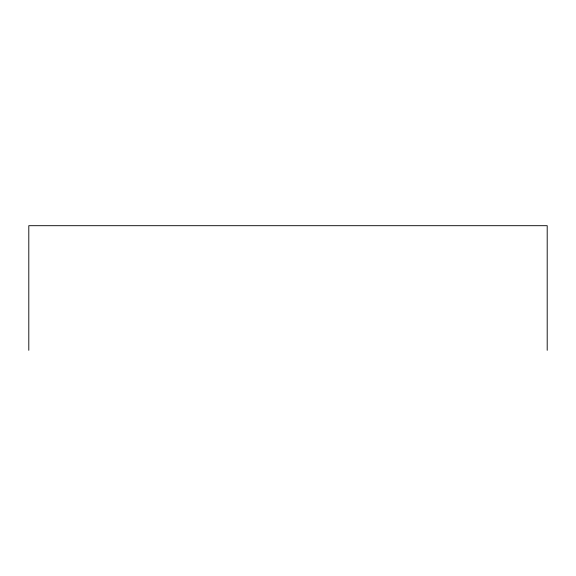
<?xml version="1.0" encoding="UTF-8"?>
<svg xmlns="http://www.w3.org/2000/svg" width="576" height="576" viewBox="0 0 576 576"><rect width="100%" height="100%" fill="white"/><g stroke="black" fill="none" stroke-linecap="round" stroke-linejoin="round"><path stroke-width="0.86" d="M547.2 350.309L547.2 225.691L28.8 225.691L28.8 350.309"/></g></svg>
